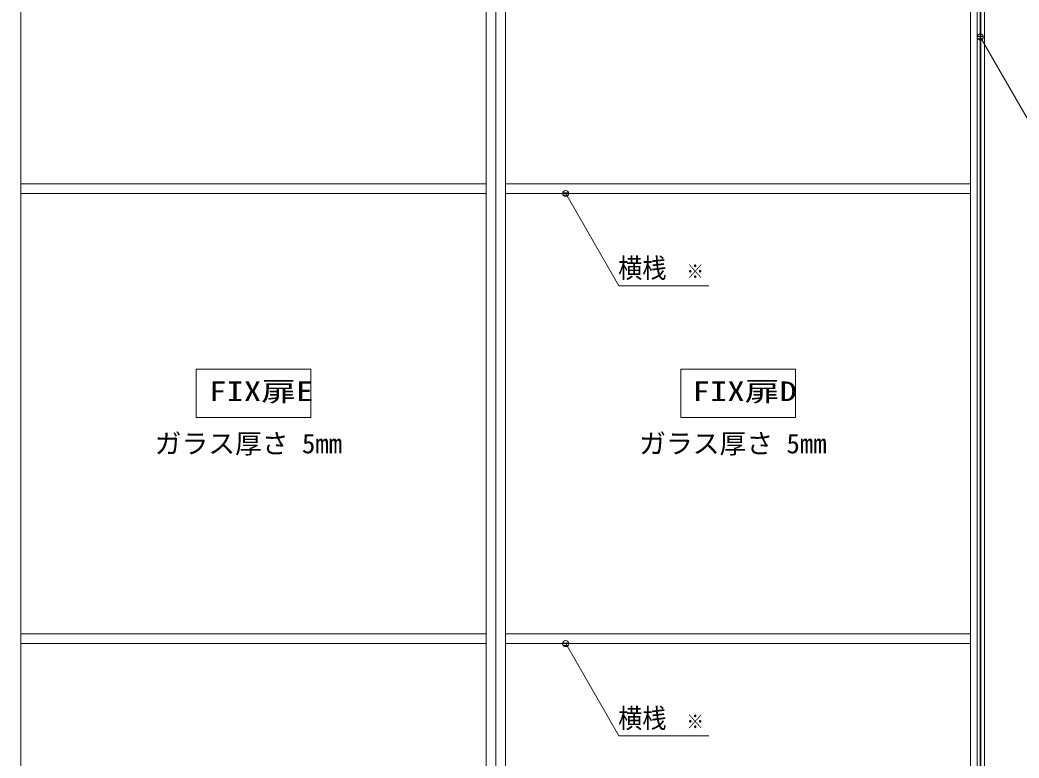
# Model space of a CAD drawing. Units: millimetres, scale not verified. Extents: x -6062 to 6062, y -3045 to 3045.
# Drawn here: x -3914 to -2258, y -1412 to -188 of the extents above; entities that cross this region are included whole.
import ezdxf
from ezdxf.enums import TextEntityAlignment as Align

# ---------------------------------------------------------------- set-up
doc = ezdxf.new("R2010")
doc.units = ezdxf.units.MM
doc.header["$LTSCALE"] = 20
doc.linetypes.add('DOUBLE_CHAIN1', pattern=[8.8, 5, -1, 0.6, -0.6, 0.6, -1])
doc.layers.add('0-3_2寸法-3', color=7, linetype='Continuous', lineweight=9)
doc.layers.add('0-4_3一般', color=7, linetype='Continuous', lineweight=9)
doc.styles.add('ＭＳ ゴシック', font='')
doc.styles.get('ＭＳ ゴシック').set_extended_font_data('MS Gothic')

# ---------------------------------------------------------------- blocks, each defined once
blk = doc.blocks.new('グループ-6')
at = {"layer": '0-4_3一般'}
blk.add_line((-10700, 7000), (-10700, -40000), dxfattribs=at)
blk = doc.blocks.new('グループ-7')
at = {"layer": '0-4_3一般'}
for p, q in [((-26760, -40000), (-26760, 7000)), ((-42500, -40000), (-42500, 6840)), ((-27080, 6840), (-27080, -40000)), ((-26760, -40000), (-26760, 6840)), ((-26760, 6840), (-26760, -40000)), ((-26440, -40000), (-26440, 6840)), ((-11020, 6840), (-11020, -40000)), ((-42500, -9200), (-27080, -9200)), ((-26440, -9200), (-11020, -9200)), ((-27080, -9520), (-42500, -9520)), ((-11020, -9520), (-26440, -9520)), ((-42500, -24120), (-27080, -24120)), ((-26440, -24120), (-11020, -24120)), ((-27080, -24440), (-42500, -24440)), ((-11020, -24440), (-26440, -24440))]:
    blk.add_line(p, q, dxfattribs=at)
at = {"layer": '0-4_3一般', "linetype": 'DOUBLE_CHAIN1'}
for p, q in [((-42500, -9520), (-42500, -9200)), ((-27080, -9200), (-27080, -9520)), ((-26440, -9520), (-26440, -9200)), ((-11020, -9200), (-11020, -9520)), ((-42500, -24440), (-42500, -24120)), ((-27080, -24120), (-27080, -24440)), ((-26440, -24440), (-26440, -24120)), ((-11020, -24120), (-11020, -24440))]:
    blk.add_line(p, q, dxfattribs=at)
at = {"layer": '0-4_3一般'}
for points in [[(-26760, 6840), (-10700, 6840), (-10700, -40000)], [(-58560, 6100), (-42500, 6100), (-42500, -39740)]]:
    blk.add_lwpolyline(points, dxfattribs=at)
blk.add_blockref('グループ-6', (0, 0), dxfattribs=at)
blk = doc.blocks.new('グループ-24')
at = {"layer": '0-4_3一般'}
for p, q in [((-10800, -40000), (-10800, 7000)), ((-10680, 7000), (-10680, -40000)), ((-10560, 7000), (-10560, -40000))]:
    blk.add_line(p, q, dxfattribs=at)

msp = doc.modelspace()

# ---------------------------------------------------------------- linework, layer by layer
at = {"layer": '0-3_2寸法-3'}
for p, q in [((-2322.33, -211.62), (-2322.67, -211.62)), ((-2322.33, -211.62), (-2322.67, -211.62)), ((-2317.61, -215.62), (-2327.39, -215.62)), ((-2318.5, -219.62), (-2326.5, -219.62)), ((-3004.61, -475.01), (-3014.39, -475.01)), ((-3005.5, -479.01), (-3013.5, -479.01)), ((-3009.33, -471.01), (-3009.67, -471.01)), ((-3009.33, -471.01), (-3009.67, -471.01)), ((-3004.61, -1221.01), (-3014.39, -1221.01)), ((-3005.5, -1225.01), (-3013.5, -1225.01)), ((-3009.33, -1217.01), (-3009.67, -1217.01)), ((-3009.33, -1217.01), (-3009.67, -1217.01))]:
    msp.add_line(p, q, dxfattribs=at)
for points in [[(-2040.18, -369.45), (-2234.26, -369.45), (-2322.5, -216.61)], [(-2772.16, -628.84), (-2921.26, -628.84), (-3009.5, -476)], [(-2772.16, -1374.84), (-2921.26, -1374.84), (-3009.5, -1222)]]:
    msp.add_lwpolyline(points, dxfattribs=at)
for points in [[(-3622, -767), (-3432, -767), (-3432, -847), (-3622, -847)], [(-2819, -767), (-2629, -767), (-2629, -847), (-2819, -847)]]:
    msp.add_lwpolyline(points, close=True, dxfattribs=at)
for centre in [(-2322.5, -216.61), (-2322.5, -216.61), (-3009.5, -476), (-3009.5, -476), (-3009.5, -1222), (-3009.5, -1222)]:
    msp.add_circle(centre, 5.01, dxfattribs=at)

# ---------------------------------------------------------------- block references
at = {"layer": '0-4_3一般', "xscale": 0.05, "yscale": 0.05}
for name in ['グループ-7', 'グループ-24']:
    msp.add_blockref(name, (-1787.5, 0), dxfattribs=at)

# ---------------------------------------------------------------- texts
at = {"layer": '0-3_2寸法-3', "style": 'ＭＳ ゴシック'}
for s, height, width, p in [('横桟', 32.55, 0.9, (-2922.61, -625.66)), ('※', 23.31, 0.9, (-2809.26, -623.88)), ('FIX扉E', 32.55, 1.3, (-3600.61, -829.87)), ('FIX扉D', 32.55, 1.3, (-2799.33, -829.87)), ('横桟', 32.55, 0.9, (-2922.61, -1371.66)), ('※', 23.31, 0.9, (-2809.26, -1369.88))]:
    msp.add_text(s, height=height, dxfattribs=dict(at, width=width)).set_placement(p, align=Align.BOTTOM_LEFT)
for p in [(-3690.79, -916.45), (-2887.79, -916.45)]:
    msp.add_text('ガラス厚さ 5mm', height=32.55, dxfattribs=at).set_placement(p, align=Align.BOTTOM_LEFT)

doc.saveas('drawing.dxf')
